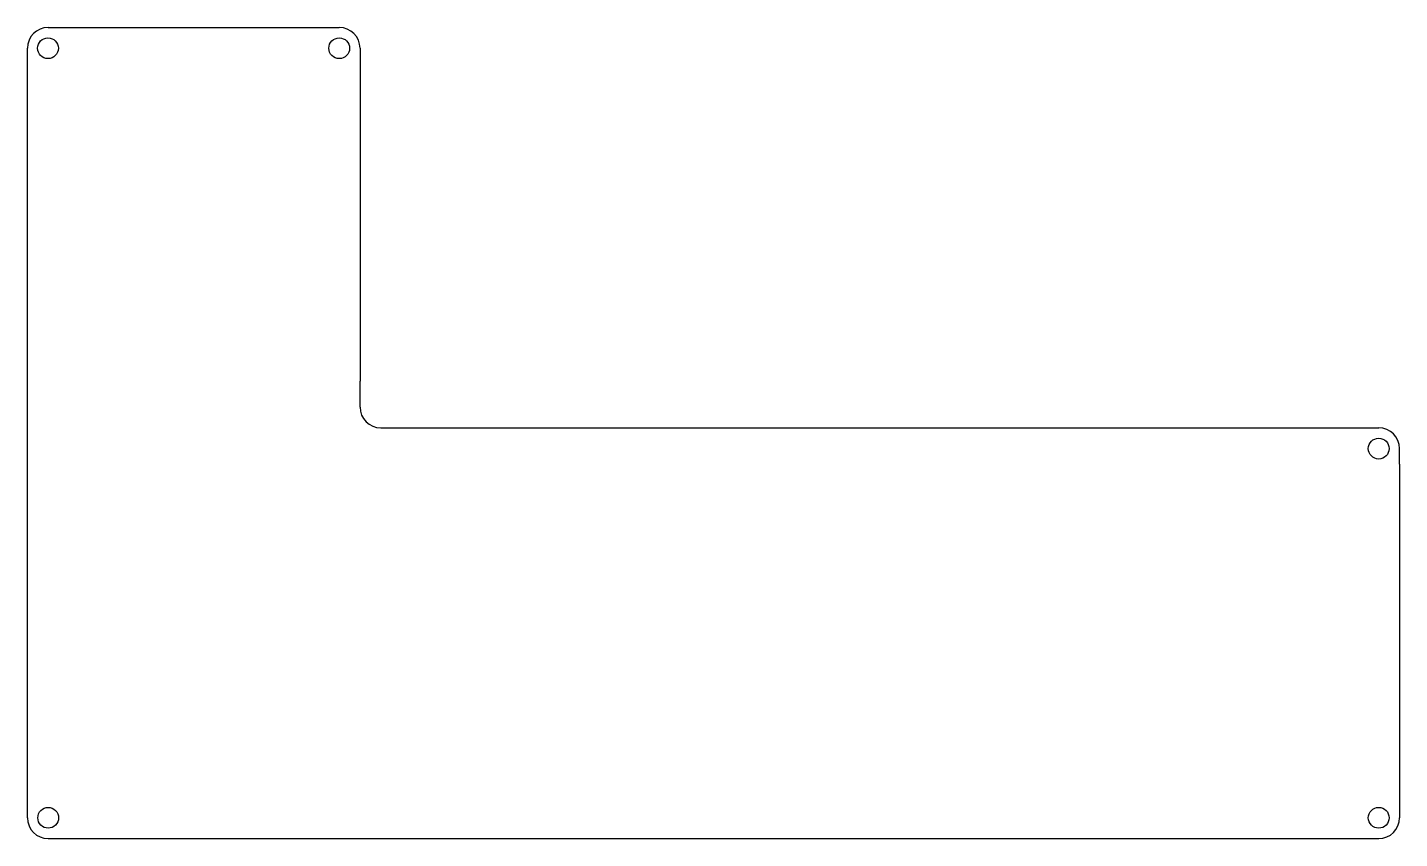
# Model space of a CAD drawing. Header units: millimetres. Extents: x 70 to 202, y 57 to 135.
import ezdxf

# ---------------------------------------------------------------- set-up
doc = ezdxf.new("R2010")
doc.units = ezdxf.units.MM
doc.header["$LTSCALE"] = 25.4

msp = doc.modelspace()

# ---------------------------------------------------------------- linework, layer by layer
for p, q in [((71.74, 135.28), (99.74, 135.28)), ((69.74, 59.28), (69.74, 133.28)), ((101.74, 133.28), (101.74, 101.28)), ((101.74, 98.78), (101.74, 101.28)), ((103.74, 96.78), (199.74, 96.78)), ((201.74, 93.28), (201.74, 94.78)), ((201.74, 93.28), (201.74, 91.28)), ((201.74, 91.28), (201.74, 59.28)), ((71.74, 57.28), (199.74, 57.28))]:
    msp.add_line(p, q)
for centre in [(71.72, 133.28), (99.74, 133.28), (199.74, 94.78), (71.74, 59.28), (199.74, 59.28)]:
    msp.add_circle(centre, 1)
for centre, start, end in [((71.74, 133.28), 90, 180), ((99.74, 133.28), 0, 90), ((103.74, 98.78), 180, 270), ((199.74, 94.78), 0, 90), ((71.74, 59.28), 180, 270), ((199.74, 59.28), 270, 0)]:
    msp.add_arc(centre, 2, start, end)

doc.saveas('drawing.dxf')
